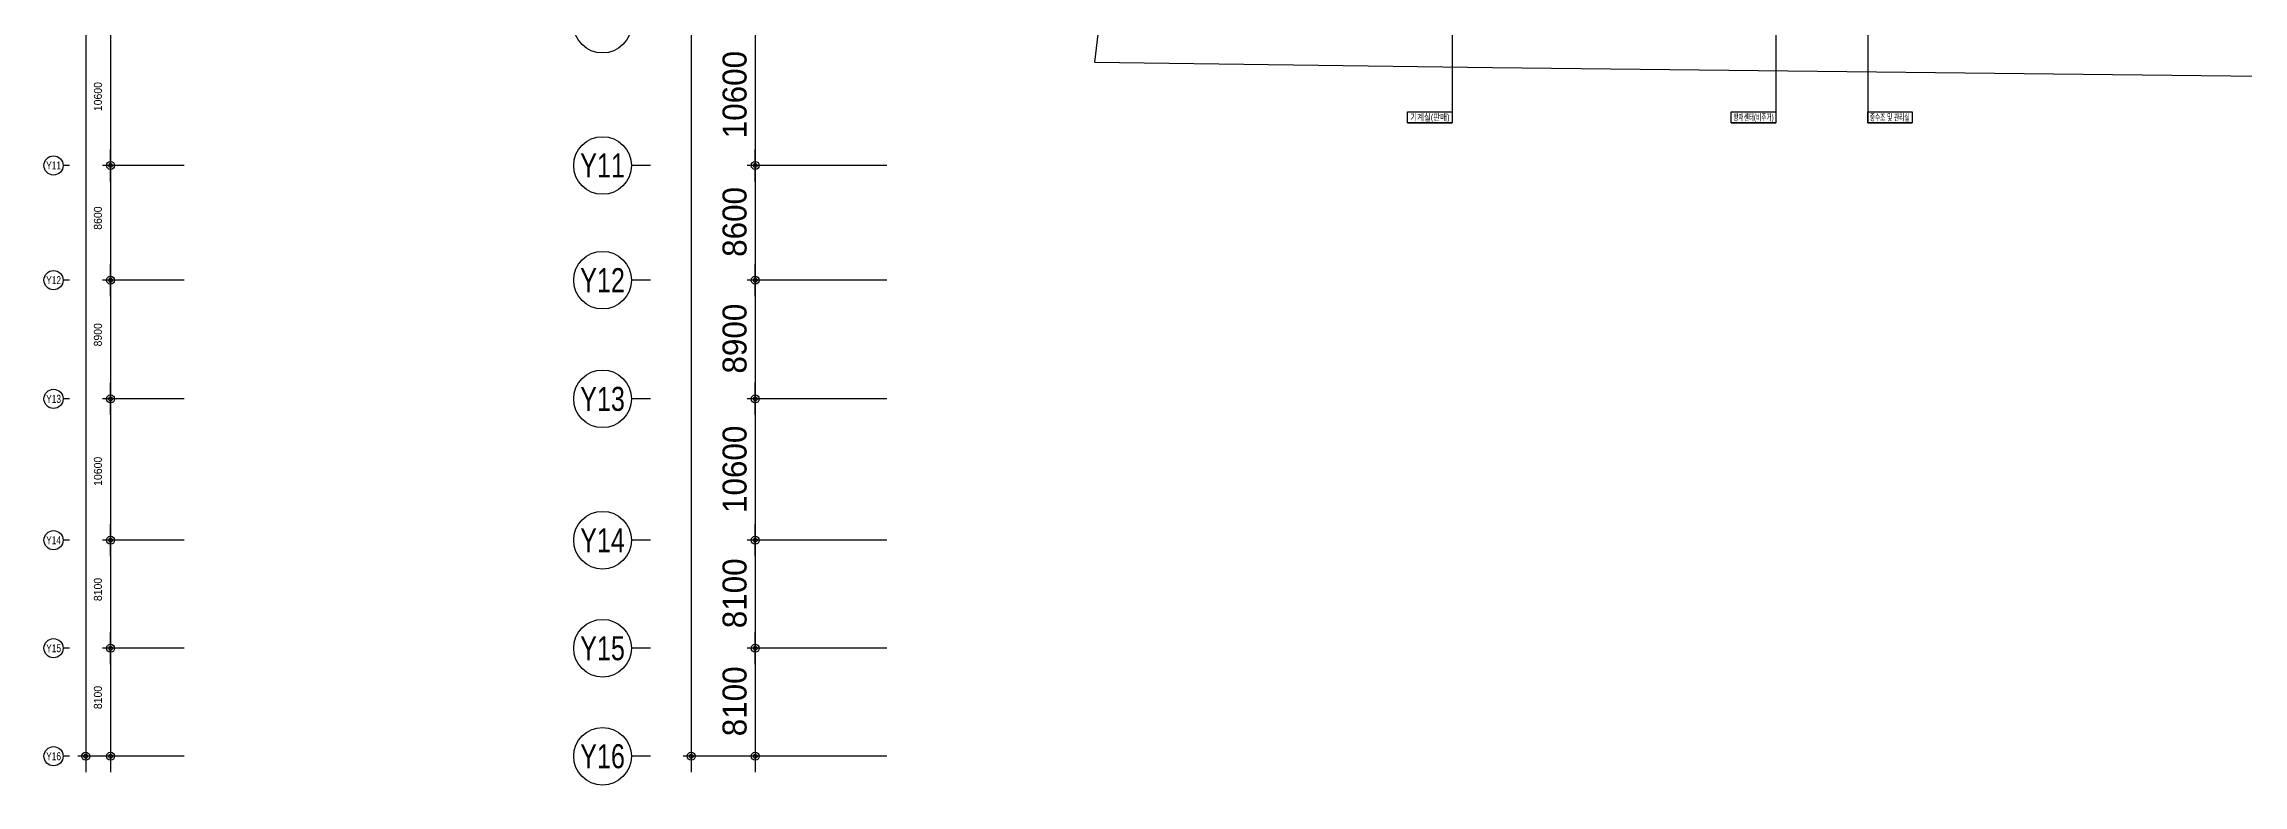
# Model space of a CAD drawing. Header units: millimetres. Extents: x -7718 to 421089, y 87466 to 341395.
# Drawn here: x -7718 to 157143, y 92549 to 148122 of the extents above; entities that cross this region are included whole.
import ezdxf
from ezdxf.enums import TextEntityAlignment as Align

# ---------------------------------------------------------------- set-up
doc = ezdxf.new("R2010")
doc.units = ezdxf.units.MM
doc.header["$LTSCALE"] = 200
doc.header["$MEASUREMENT"] = 0
for name, color, linetype in [('e-plan', 9, 'CONTINUOUS'), ('e-room-box', 7, 'CONTINUOUS'), ('e-text', 6, 'CONTINUOUS')]:
    doc.layers.add(name, color=color, linetype=linetype)
doc.styles.add('돋움', font='Dotum.ttf')

# ---------------------------------------------------------------- blocks, each defined once
blk = doc.blocks.new('A$C2E7106E5')
at = {"layer": 'e-plan'}
for p, q in [((-81689, -31534), (-81689, -189684)), ((-36301, -31534), (-36301, -189684)), ((-79832, -135984), (-79832, -145384)), ((-31501, -135984), (-31501, -145384)), ((-79832, -144784), (-79832, -147184)), ((-79832, -147184), (-79832, -144784)), ((-31501, -144784), (-31501, -147184)), ((-31501, -147184), (-31501, -144784)), ((-82901, -145984), (-83381, -145984)), ((-74312, -145984), (-80432, -145984)), ((-74312, -145984), (-80432, -145984)), ((-79832, -146584), (-79832, -153984)), ((-39346, -145984), (-40786, -145984)), ((-21635, -145984), (-32101, -145984)), ((-21635, -145984), (-32101, -145984)), ((-31501, -146584), (-31501, -153984)), ((-82901, -154584), (-83381, -154584)), ((-74312, -154584), (-80432, -154584)), ((-74312, -154584), (-80432, -154584)), ((-79832, -153384), (-79832, -155784)), ((-79832, -155784), (-79832, -153384)), ((-39346, -154584), (-40786, -154584)), ((-21635, -154584), (-32101, -154584)), ((-21635, -154584), (-32101, -154584)), ((-31501, -153384), (-31501, -155784)), ((-31501, -155784), (-31501, -153384)), ((-79832, -155184), (-79832, -162884)), ((-31501, -155184), (-31501, -162884)), ((-79832, -162284), (-79832, -164684)), ((-79832, -164684), (-79832, -162284)), ((-31501, -162284), (-31501, -164684)), ((-31501, -164684), (-31501, -162284)), ((-82901, -163484), (-83381, -163484)), ((-74312, -163484), (-80432, -163484)), ((-74312, -163484), (-80432, -163484)), ((-79832, -164084), (-79832, -173484)), ((-39346, -163484), (-40786, -163484)), ((-21635, -163484), (-32101, -163484)), ((-21635, -163484), (-32101, -163484)), ((-31501, -164084), (-31501, -173484)), ((-79832, -175284), (-79832, -172884)), ((-79832, -172884), (-79832, -175284)), ((-31501, -175284), (-31501, -172884)), ((-31501, -172884), (-31501, -175284)), ((-82901, -174084), (-83381, -174084)), ((-74311, -174084), (-80432, -174084)), ((-74312, -174084), (-80432, -174084)), ((-79832, -174684), (-79832, -181584)), ((-39346, -174084), (-40786, -174084)), ((-21634, -174084), (-32101, -174084)), ((-21635, -174084), (-32101, -174084)), ((-31501, -174684), (-31501, -181584)), ((-79832, -180984), (-79832, -183384)), ((-79832, -183384), (-79832, -180984)), ((-31501, -180984), (-31501, -183384)), ((-31501, -183384), (-31501, -180984)), ((-82901, -182184), (-83381, -182184)), ((-74306, -182184), (-80432, -182184)), ((-74311, -182184), (-80432, -182184)), ((-79832, -182784), (-79832, -189684)), ((-39346, -182184), (-40786, -182184)), ((-21629, -182184), (-32101, -182184)), ((-21634, -182184), (-32101, -182184)), ((-31501, -182784), (-31501, -189684)), ((-81689, -189084), (-81689, -191484)), ((-79832, -189084), (-79832, -191484)), ((-36301, -189084), (-36301, -191484)), ((-31501, -189084), (-31501, -191484)), ((-82901, -190284), (-83381, -190284)), ((-74306, -190284), (-82289, -190284)), ((-74306, -190284), (-80432, -190284)), ((-39346, -190284), (-40786, -190284)), ((-21629, -190284), (-36901, -190284)), ((-21629, -190284), (-32101, -190284))]:
    blk.add_line(p, q, dxfattribs=at)
for centre, radius in [((-42946, -135384), 2160), ((-42946, -145984), 2160), ((-84101, -145984), 720), ((-79832, -145984), 300), ((-79832, -145984), 300), ((-79832, -145984), 150), ((-79832, -145984), 150), ((-31501, -145984), 300), ((-31501, -145984), 300), ((-31501, -145984), 150), ((-31501, -145984), 150), ((-42946, -154584), 2160), ((-84101, -154584), 720), ((-79832, -154584), 300), ((-79832, -154584), 300), ((-79832, -154584), 150), ((-79832, -154584), 150), ((-31501, -154584), 300), ((-31501, -154584), 300), ((-31501, -154584), 150), ((-31501, -154584), 150), ((-42946, -163484), 2160), ((-84101, -163484), 720), ((-79832, -163484), 300), ((-79832, -163484), 300), ((-31501, -163484), 300), ((-31501, -163484), 300), ((-79832, -163484), 150), ((-79832, -163484), 150), ((-31501, -163484), 150), ((-31501, -163484), 150), ((-42946, -174084), 2160), ((-84101, -174084), 720), ((-79832, -174084), 300), ((-79832, -174084), 300), ((-79832, -174084), 150), ((-79832, -174084), 150), ((-31501, -174084), 300), ((-31501, -174084), 300), ((-31501, -174084), 150), ((-31501, -174084), 150), ((-42946, -182184), 2160), ((-84101, -182184), 720), ((-79832, -182184), 300), ((-79832, -182184), 300), ((-79832, -182184), 150), ((-79832, -182184), 150), ((-31501, -182184), 300), ((-31501, -182184), 300), ((-31501, -182184), 150), ((-31501, -182184), 150), ((-84101, -190284), 720), ((-42946, -190284), 2160), ((-81689, -190284), 300), ((-81689, -190284), 150), ((-79832, -190284), 300), ((-79832, -190284), 150), ((-36301, -190284), 300), ((-36301, -190284), 150), ((-31501, -190284), 300), ((-31501, -190284), 150)]:
    blk.add_circle(centre, radius, dxfattribs=at)
at = {"layer": 'e-plan', "style": '돋움'}
for s, height, p in [('10600', 1800, (-32148, -143942)), ('10600', 600, (-80479, -141909)), ('8600', 1800, (-32150, -152836)), ('8600', 600, (-80481, -150803)), ('8900', 1800, (-32151, -161586)), ('8900', 600, (-80482, -159553)), ('10600', 1800, (-32148, -172042)), ('10600', 600, (-80479, -170009)), ('8100', 1800, (-32150, -180686)), ('8100', 600, (-80481, -178653)), ('8100', 1800, (-32150, -188786)), ('8100', 600, (-80481, -186753))]:
    blk.add_text(s, height=height, rotation=90, dxfattribs=at).set_placement(p)
at = {"layer": 'e-plan', "style": '돋움', "width": 0.8}
for s, height, p in [('Y11', 600, (-84101, -145984)), ('Y11', 1800, (-42946, -145984)), ('Y12', 600, (-84101, -154584)), ('Y12', 1800, (-42946, -154584)), ('Y13', 600, (-84101, -163484)), ('Y13', 1800, (-42946, -163484)), ('Y14', 600, (-84101, -174084)), ('Y14', 1800, (-42946, -174084)), ('Y15', 1800, (-42946, -182184)), ('Y15', 600, (-84101, -182184)), ('Y16', 1800, (-42946, -190284)), ('Y16', 600, (-84101, -190284))]:
    blk.add_text(s, height=height, dxfattribs=at).set_placement(p, align=Align.MIDDLE_CENTER)

msp = doc.modelspace()

# ---------------------------------------------------------------- linework, layer by layer
at = {"layer": 'e-plan'}
for p, q in [((72288, 157077), (71034, 146757)), ((71034, 146757), (100888, 146368)), ((100888, 146368), (203679, 145182))]:
    msp.add_line(p, q, dxfattribs=at)
at = {"layer": 'e-room-box'}
for p, q in [((122113, 161681), (122113, 143042)), ((97845, 161410), (97845, 143042)), ((129009, 151796), (129009, 142209)), ((94512, 143042), (97845, 143042)), ((94512, 142209), (94512, 143042)), ((94512, 142209), (97845, 142209)), ((97845, 142209), (94512, 142209)), ((97845, 143042), (97845, 142209)), ((118779, 143042), (122113, 143042)), ((118779, 142209), (118779, 143042)), ((118779, 142209), (122113, 142209)), ((122113, 142209), (118779, 142209)), ((122113, 143042), (122113, 142209)), ((129009, 143042), (132342, 143042)), ((129009, 142209), (129009, 143042)), ((129009, 142209), (132342, 142209)), ((132342, 142209), (129009, 142209)), ((132342, 143042), (132342, 142209))]:
    msp.add_line(p, q, dxfattribs=at)

# ---------------------------------------------------------------- block references
at = {"layer": 'e-plan'}
msp.add_blockref('A$C2E7106E5', (77103, 284993), dxfattribs=at)

# ---------------------------------------------------------------- texts
at = {"layer": 'e-text', "style": '돋움'}
for s, width, p in [('기계실(판매)', 0.8, (96179, 142625)), ('방재센터(비주거)', 0.6, (120446, 142625)), ('중수조 및 관리실', 0.6, (130652, 142625))]:
    msp.add_text(s, height=500, dxfattribs=dict(at, width=width)).set_placement(p, align=Align.MIDDLE_CENTER)

doc.saveas('drawing.dxf')
